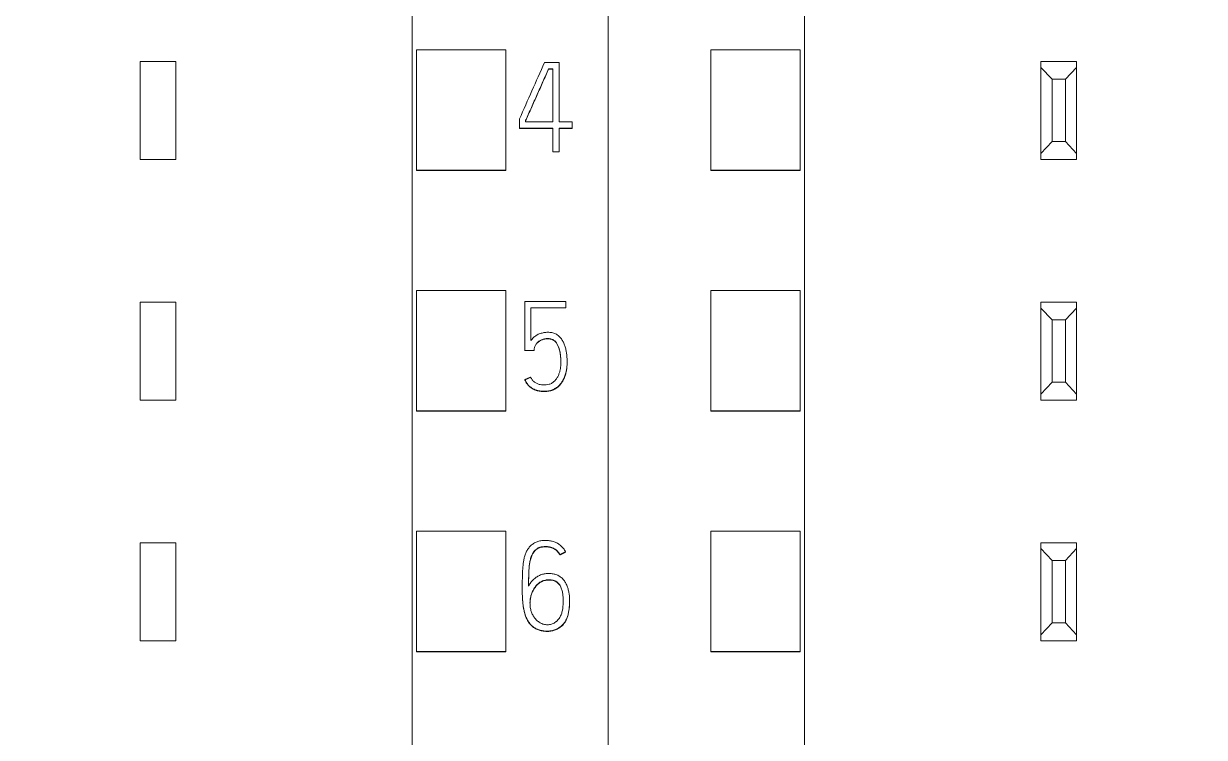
# Model space of a CAD drawing. Header units: millimetres. Extents: x 42151 to 59780, y 37376 to 44547.
# Drawn here: x 48087.11 to 48113.59, y 43211.28 to 43227.3 of the extents above; entities that cross this region are included whole.
import ezdxf

# ---------------------------------------------------------------- set-up
doc = ezdxf.new("R2010")
doc.units = ezdxf.units.MM
doc.set_wipeout_variables(frame=1)
doc.layers.add('000-PI-Oprema', color=30, linetype='Continuous', lineweight=5)
doc.layers.add('SI-ORMAR-Oprema', color=30, linetype='Continuous', lineweight=5)

# ---------------------------------------------------------------- blocks, each defined once
blk = doc.blocks.new('6ES7522-1BL01-0AB0')
blk.add_wipeout([(-17.4, 69.029), (17.4, 69.029), (17.4, -77.971), (-17.4, -77.971)]).dxf.layer = 'SI-ORMAR-Oprema'
at = {"layer": 'SI-ORMAR-Oprema', "linetype": 'Continuous'}
for p, q in [((17.4, 56.709), (17.4, -56.709)), ((13, -54.387), (13, 54.429)), ((6.9, -24.971), (6.9, -22.771)), ((6.9, -22.771), (7.7, -22.771)), ((7.7, -22.771), (7.7, -24.971)), ((13.1, -25.21), (13.1, -22.509)), ((13.1, -22.509), (15.1, -22.509)), ((15.1, -25.21), (15.1, -22.509)), ((15.968, -22.797), (16.298, -22.797)), ((16.06, -22.935), (16.06, -22.941)), ((16.157, -22.935), (16.06, -22.935)), ((16.06, -22.941), (16.157, -22.941)), ((16.157, -24.127), (16.157, -22.935)), ((16.298, -22.797), (16.298, -24.127)), ((15.408, -24.266), (15.408, -24.061)), ((15.546, -24.091), (15.546, -24.127)), ((15.408, -24.266), (15.408, -24.272)), ((16.157, -24.266), (15.408, -24.266)), ((15.408, -24.272), (16.157, -24.272)), ((15.546, -24.127), (16.157, -24.127)), ((16.157, -24.796), (16.157, -24.266)), ((16.298, -24.127), (16.592, -24.127)), ((16.298, -24.266), (16.298, -24.796)), ((16.592, -24.266), (16.298, -24.266)), ((16.298, -24.272), (16.592, -24.272)), ((16.592, -24.127), (16.592, -24.266)), ((16.592, -24.266), (16.592, -24.272)), ((16.298, -24.796), (16.157, -24.796)), ((16.157, -24.796), (16.157, -24.802)), ((16.157, -24.802), (16.298, -24.802)), ((16.298, -24.796), (16.298, -24.802)), ((7.7, -24.971), (6.9, -24.971)), ((13.1, -25.21), (15.1, -25.21)), ((13.1, -25.222), (13.1, -25.21)), ((13.1, -25.222), (15.1, -25.222)), ((15.1, -25.222), (15.1, -25.21)), ((13.1, -30.612), (13.1, -27.911)), ((13.1, -27.911), (15.1, -27.911)), ((15.1, -30.612), (15.1, -27.911)), ((6.9, -30.371), (6.9, -28.171)), ((6.9, -28.171), (7.7, -28.171)), ((7.7, -28.171), (7.7, -30.371)), ((15.524, -28.159), (15.524, -29.257)), ((16.448, -28.159), (15.524, -28.159)), ((15.663, -29.035), (15.663, -28.297)), ((15.663, -28.297), (16.448, -28.297)), ((16.448, -28.297), (16.448, -28.159)), ((16.448, -28.297), (16.448, -28.304)), ((15.524, -29.257), (15.524, -29.263)), ((15.524, -29.257), (15.735, -29.257)), ((16.476, -29.522), (16.476, -29.516)), ((15.53, -29.914), (15.53, -29.921)), ((7.7, -30.371), (6.9, -30.371)), ((13.1, -30.612), (15.1, -30.612)), ((13.1, -30.622), (13.1, -30.612)), ((13.1, -30.622), (15.1, -30.622)), ((15.1, -30.622), (15.1, -30.612)), ((13.1, -36.014), (13.1, -33.312)), ((13.1, -33.312), (15.1, -33.312)), ((15.1, -36.014), (15.1, -33.312)), ((6.9, -35.771), (6.9, -33.571)), ((6.9, -33.571), (7.7, -33.571)), ((7.7, -33.571), (7.7, -35.771)), ((16.313, -33.841), (16.313, -33.847)), ((16.441, -33.774), (16.441, -33.781)), ((15.47, -34.581), (15.47, -34.587)), ((16.533, -34.881), (16.533, -34.875)), ((7.7, -35.771), (6.9, -35.771)), ((13.1, -36.022), (13.1, -36.014)), ((13.1, -36.014), (15.1, -36.014)), ((13.1, -36.022), (15.1, -36.022)), ((15.1, -36.022), (15.1, -36.014))]:
    blk.add_line(p, q, dxfattribs=at)
blk.add_ellipse((25.798, -63.688), major_axis=(446.41, 1009.074), ratio=0.023151, start_param=1.540505, end_param=1.541759, dxfattribs=at)
for points, knots in [([(16.06, -22.935), (16.049, -22.959), (16.039, -22.984), (16.017, -23.032), (16.007, -23.056), (15.975, -23.128), (15.954, -23.176), (15.911, -23.273), (15.89, -23.321), (15.847, -23.418), (15.826, -23.466), (15.783, -23.562), (15.762, -23.61), (15.719, -23.706), (15.697, -23.755), (15.655, -23.851), (15.633, -23.899), (15.601, -23.971), (15.59, -23.995), (15.574, -24.031), (15.568, -24.043), (15.558, -24.067), (15.552, -24.079), (15.546, -24.091)], [0, 0, 0, 0, 0.0625, 0.0625, 0.125, 0.125, 0.25, 0.25, 0.375, 0.375, 0.5, 0.5, 0.625, 0.625, 0.75, 0.75, 0.875, 0.875, 0.9375, 0.9375, 0.96875, 0.96875, 1, 1, 1, 1]), ([(15.546, -24.098), (15.552, -24.086), (15.558, -24.074), (15.568, -24.05), (15.574, -24.038), (15.59, -24.001), (15.601, -23.977), (15.633, -23.905), (15.655, -23.857), (15.697, -23.761), (15.719, -23.713), (15.762, -23.616), (15.783, -23.568), (15.826, -23.472), (15.847, -23.424), (15.89, -23.327), (15.911, -23.279), (15.954, -23.183), (15.975, -23.134), (16.007, -23.062), (16.017, -23.038), (16.039, -22.99), (16.049, -22.966), (16.06, -22.941)], [0, 0, 0, 0, 0.03125, 0.03125, 0.0625, 0.0625, 0.125, 0.125, 0.25, 0.25, 0.375, 0.375, 0.5, 0.5, 0.625, 0.625, 0.75, 0.75, 0.875, 0.875, 0.9375, 0.9375, 1, 1, 1, 1]), ([(15.53, -29.914), (15.542, -29.941), (15.556, -29.966), (15.58, -30.002), (15.588, -30.014), (15.607, -30.036), (15.618, -30.047), (15.639, -30.067), (15.65, -30.076), (15.673, -30.093), (15.685, -30.101), (15.71, -30.116), (15.723, -30.123), (15.75, -30.135), (15.763, -30.14), (15.791, -30.15), (15.805, -30.154), (15.833, -30.161), (15.848, -30.163), (15.877, -30.167), (15.891, -30.169), (15.913, -30.17), (15.92, -30.17), (15.935, -30.171), (15.942, -30.171), (15.964, -30.172), (15.979, -30.172), (16.008, -30.172), (16.023, -30.171), (16.052, -30.167), (16.066, -30.165), (16.095, -30.159), (16.11, -30.155), (16.151, -30.141), (16.178, -30.129), (16.217, -30.107), (16.229, -30.1), (16.253, -30.082), (16.264, -30.073), (16.286, -30.054), (16.297, -30.044), (16.317, -30.022), (16.327, -30.011), (16.353, -29.976), (16.369, -29.951), (16.39, -29.913), (16.397, -29.9), (16.409, -29.873), (16.415, -29.86), (16.431, -29.819), (16.44, -29.791), (16.455, -29.734), (16.461, -29.706), (16.467, -29.663), (16.469, -29.648), (16.472, -29.619), (16.473, -29.604), (16.476, -29.56), (16.476, -29.531), (16.475, -29.473), (16.473, -29.414), (16.468, -29.356), (16.46, -29.299), (16.455, -29.27), (16.446, -29.227), (16.442, -29.212), (16.435, -29.184), (16.43, -29.17), (16.417, -29.128), (16.406, -29.101), (16.386, -29.061), (16.379, -29.048), (16.365, -29.022), (16.357, -29.01), (16.331, -28.975), (16.312, -28.953), (16.267, -28.913), (16.243, -28.897), (16.203, -28.877), (16.189, -28.872), (16.161, -28.863), (16.147, -28.859), (16.118, -28.854), (16.103, -28.852), (16.074, -28.85), (16.059, -28.849), (16.029, -28.85), (16.015, -28.85), (15.986, -28.853), (15.971, -28.854), (15.942, -28.859), (15.928, -28.862), (15.899, -28.869), (15.885, -28.873), (15.857, -28.883), (15.843, -28.888), (15.817, -28.901), (15.804, -28.908), (15.779, -28.923), (15.766, -28.931), (15.743, -28.949), (15.732, -28.959), (15.71, -28.979), (15.7, -28.989), (15.681, -29.011), (15.671, -29.023), (15.663, -29.035)], [0, 0, 0, 0, 0.03125, 0.03125, 0.046875, 0.046875, 0.0625, 0.0625, 0.078125, 0.078125, 0.09375, 0.09375, 0.109375, 0.109375, 0.125, 0.125, 0.140625, 0.140625, 0.15625, 0.15625, 0.171875, 0.171875, 0.179687, 0.179687, 0.1875, 0.1875, 0.203125, 0.203125, 0.21875, 0.21875, 0.234375, 0.234375, 0.25, 0.25, 0.28125, 0.28125, 0.296875, 0.296875, 0.3125, 0.3125, 0.328125, 0.328125, 0.34375, 0.34375, 0.375, 0.375, 0.390625, 0.390625, 0.40625, 0.40625, 0.4375, 0.4375, 0.46875, 0.46875, 0.484375, 0.484375, 0.5, 0.5, 0.53125, 0.53125, 0.5625, 0.59375, 0.59375, 0.625, 0.625, 0.640625, 0.640625, 0.65625, 0.65625, 0.6875, 0.6875, 0.703125, 0.703125, 0.71875, 0.71875, 0.75, 0.75, 0.78125, 0.78125, 0.796875, 0.796875, 0.8125, 0.8125, 0.828125, 0.828125, 0.84375, 0.84375, 0.859375, 0.859375, 0.875, 0.875, 0.890625, 0.890625, 0.90625, 0.90625, 0.921875, 0.921875, 0.9375, 0.9375, 0.953125, 0.953125, 0.96875, 0.96875, 0.984375, 0.984375, 1, 1, 1, 1]), ([(15.735, -29.257), (15.736, -29.234), (15.739, -29.211), (15.748, -29.177), (15.752, -29.166), (15.761, -29.145), (15.766, -29.135), (15.779, -29.115), (15.786, -29.106), (15.797, -29.093), (15.801, -29.088), (15.809, -29.08), (15.813, -29.076), (15.834, -29.056), (15.853, -29.043), (15.884, -29.026), (15.894, -29.021), (15.915, -29.012), (15.926, -29.008), (15.959, -28.998), (15.983, -28.994), (16.017, -28.991), (16.029, -28.991), (16.052, -28.991), (16.063, -28.991), (16.098, -28.995), (16.121, -28.999), (16.148, -29.01), (16.154, -29.012), (16.164, -29.017), (16.169, -29.02), (16.184, -29.029), (16.193, -29.036), (16.206, -29.048), (16.21, -29.052), (16.218, -29.06), (16.229, -29.074), (16.239, -29.088), (16.251, -29.107), (16.257, -29.117), (16.267, -29.138), (16.272, -29.149), (16.285, -29.181), (16.293, -29.202), (16.306, -29.246), (16.312, -29.269), (16.318, -29.302), (16.32, -29.314), (16.324, -29.337), (16.329, -29.371), (16.332, -29.405), (16.335, -29.45), (16.336, -29.473), (16.337, -29.541), (16.335, -29.587), (16.328, -29.644), (16.326, -29.655), (16.322, -29.678), (16.32, -29.689), (16.313, -29.723), (16.307, -29.746), (16.292, -29.789), (16.283, -29.811), (16.262, -29.852), (16.25, -29.872), (16.224, -29.91), (16.209, -29.927), (16.184, -29.952), (16.175, -29.959), (16.157, -29.974), (16.148, -29.981), (16.128, -29.993), (16.118, -29.998), (16.097, -30.008), (16.086, -30.012), (16.053, -30.022), (16.03, -30.026), (15.995, -30.03), (15.983, -30.031), (15.96, -30.031), (15.949, -30.031), (15.914, -30.03), (15.891, -30.028), (15.857, -30.021), (15.846, -30.018), (15.824, -30.011), (15.813, -30.007), (15.792, -29.997), (15.781, -29.992), (15.761, -29.98), (15.752, -29.973), (15.724, -29.951), (15.707, -29.935), (15.686, -29.907), (15.68, -29.897), (15.668, -29.877), (15.662, -29.867), (15.657, -29.856)], [0, 0, 0, 0, 0.03125, 0.03125, 0.046875, 0.046875, 0.0625, 0.0625, 0.078125, 0.078125, 0.085937, 0.085937, 0.09375, 0.09375, 0.125, 0.125, 0.140625, 0.140625, 0.15625, 0.15625, 0.1875, 0.1875, 0.203125, 0.203125, 0.21875, 0.21875, 0.25, 0.25, 0.257812, 0.257812, 0.265625, 0.265625, 0.28125, 0.28125, 0.289062, 0.289062, 0.296875, 0.3125, 0.3125, 0.328125, 0.328125, 0.34375, 0.34375, 0.375, 0.375, 0.40625, 0.40625, 0.421875, 0.421875, 0.4375, 0.46875, 0.46875, 0.5, 0.5, 0.5625, 0.5625, 0.578125, 0.578125, 0.59375, 0.59375, 0.625, 0.625, 0.65625, 0.65625, 0.6875, 0.6875, 0.71875, 0.71875, 0.734375, 0.734375, 0.75, 0.75, 0.765625, 0.765625, 0.78125, 0.78125, 0.8125, 0.8125, 0.828125, 0.828125, 0.84375, 0.84375, 0.875, 0.875, 0.890625, 0.890625, 0.90625, 0.90625, 0.921875, 0.921875, 0.9375, 0.9375, 0.96875, 0.96875, 0.984375, 0.984375, 1, 1, 1, 1]), ([(16.336, -29.521), (16.336, -29.516), (16.336, -29.511), (16.336, -29.483), (16.335, -29.46), (16.332, -29.415), (16.33, -29.392), (16.322, -29.324), (16.314, -29.279), (16.294, -29.213), (16.287, -29.191), (16.269, -29.148), (16.259, -29.127), (16.241, -29.098), (16.235, -29.088), (16.22, -29.069), (16.213, -29.061), (16.196, -29.045), (16.187, -29.037), (16.172, -29.028), (16.167, -29.025), (16.156, -29.02), (16.151, -29.017), (16.135, -29.011), (16.124, -29.007), (16.101, -29.002), (16.089, -29), (16.066, -28.998), (16.055, -28.997), (16.031, -28.997), (16.02, -28.997), (15.996, -28.999), (15.985, -29), (15.962, -29.004), (15.928, -29.012), (15.896, -29.025), (15.865, -29.042), (15.855, -29.049), (15.836, -29.062), (15.827, -29.069), (15.81, -29.085), (15.802, -29.093), (15.79, -29.106), (15.787, -29.11), (15.784, -29.115)], [0, 0, 0, 0, 0.015803, 0.015803, 0.087472, 0.087472, 0.159141, 0.159141, 0.30248, 0.30248, 0.374149, 0.374149, 0.445818, 0.445818, 0.481653, 0.481653, 0.517487, 0.517487, 0.553322, 0.553322, 0.571239, 0.571239, 0.589156, 0.589156, 0.624991, 0.624991, 0.660826, 0.660826, 0.69666, 0.69666, 0.732495, 0.732495, 0.768329, 0.768329, 0.804164, 0.875833, 0.875833, 0.911668, 0.911668, 0.947502, 0.947502, 0.983337, 0.983337, 1, 1, 1, 1]), ([(16.476, -29.522), (16.476, -29.544), (16.475, -29.565), (16.473, -29.616), (16.471, -29.645), (16.465, -29.688), (16.462, -29.702), (16.457, -29.731), (16.453, -29.746), (16.443, -29.788), (16.434, -29.816), (16.413, -29.871), (16.401, -29.898), (16.374, -29.95), (16.358, -29.975), (16.332, -30.01), (16.323, -30.022), (16.303, -30.043), (16.293, -30.054), (16.26, -30.084), (16.237, -30.102), (16.199, -30.124), (16.186, -30.131), (16.159, -30.143), (16.145, -30.149), (16.104, -30.163), (16.075, -30.17), (16.031, -30.176), (16.017, -30.177), (15.987, -30.179), (15.972, -30.179), (15.943, -30.178), (15.929, -30.177), (15.899, -30.175), (15.885, -30.174), (15.855, -30.171), (15.841, -30.168), (15.812, -30.162), (15.798, -30.158), (15.77, -30.149), (15.756, -30.144), (15.729, -30.132), (15.716, -30.125), (15.69, -30.11), (15.678, -30.102), (15.654, -30.085), (15.642, -30.075), (15.62, -30.056), (15.61, -30.045), (15.591, -30.023), (15.582, -30.011), (15.556, -29.974), (15.542, -29.948), (15.53, -29.921)], [0, 0, 0, 0, 0.044434, 0.044434, 0.104157, 0.104157, 0.134018, 0.134018, 0.16388, 0.16388, 0.223602, 0.223602, 0.283325, 0.283325, 0.343048, 0.343048, 0.37291, 0.37291, 0.402771, 0.402771, 0.462494, 0.462494, 0.492355, 0.492355, 0.522217, 0.522217, 0.58194, 0.58194, 0.611801, 0.611801, 0.641663, 0.641663, 0.671524, 0.671524, 0.701386, 0.701386, 0.731247, 0.731247, 0.761108, 0.761108, 0.79097, 0.79097, 0.820831, 0.820831, 0.850693, 0.850693, 0.880554, 0.880554, 0.910416, 0.910416, 0.940277, 0.940277, 1, 1, 1, 1]), ([(16.441, -33.774), (16.427, -33.749), (16.411, -33.725), (16.384, -33.691), (16.375, -33.68), (16.355, -33.659), (16.345, -33.648), (16.312, -33.619), (16.289, -33.602), (16.252, -33.58), (16.239, -33.574), (16.212, -33.562), (16.199, -33.556), (16.158, -33.542), (16.13, -33.535), (16.087, -33.527), (16.073, -33.525), (16.044, -33.522), (16.03, -33.52), (15.987, -33.518), (15.958, -33.518), (15.915, -33.522), (15.9, -33.524), (15.872, -33.529), (15.858, -33.532), (15.815, -33.543), (15.789, -33.553), (15.75, -33.573), (15.737, -33.58), (15.713, -33.596), (15.701, -33.605), (15.667, -33.632), (15.646, -33.652), (15.618, -33.685), (15.609, -33.697), (15.592, -33.72), (15.585, -33.732), (15.563, -33.77), (15.551, -33.796), (15.53, -33.851), (15.522, -33.878), (15.508, -33.934), (15.503, -33.962), (15.494, -34.019), (15.49, -34.047), (15.481, -34.133), (15.477, -34.19), (15.473, -34.305), (15.472, -34.363), (15.469, -34.535), (15.468, -34.651), (15.474, -34.794), (15.476, -34.823), (15.479, -34.88), (15.482, -34.908), (15.491, -34.994), (15.5, -35.051), (15.517, -35.121), (15.52, -35.135), (15.528, -35.163), (15.533, -35.177), (15.547, -35.218), (15.557, -35.245), (15.575, -35.284), (15.582, -35.297), (15.596, -35.323), (15.603, -35.335), (15.627, -35.372), (15.645, -35.395), (15.675, -35.426), (15.686, -35.436), (15.708, -35.454), (15.72, -35.463), (15.756, -35.487), (15.782, -35.501), (15.822, -35.518), (15.836, -35.523), (15.864, -35.532), (15.878, -35.536), (15.92, -35.546), (15.948, -35.551), (15.992, -35.555), (16.006, -35.556), (16.035, -35.556), (16.05, -35.556), (16.093, -35.553), (16.121, -35.548), (16.164, -35.538), (16.177, -35.534), (16.205, -35.524), (16.219, -35.519), (16.258, -35.501), (16.284, -35.487), (16.319, -35.462), (16.331, -35.454), (16.354, -35.435), (16.364, -35.425), (16.395, -35.394), (16.413, -35.372), (16.437, -35.335), (16.444, -35.323), (16.457, -35.297), (16.463, -35.284), (16.48, -35.243), (16.489, -35.216), (16.5, -35.174), (16.503, -35.16), (16.509, -35.131), (16.511, -35.117), (16.518, -35.074), (16.522, -35.045), (16.531, -34.959), (16.534, -34.902), (16.532, -34.815), (16.53, -34.787), (16.523, -34.729), (16.519, -34.7), (16.506, -34.643), (16.499, -34.615), (16.481, -34.559), (16.47, -34.532), (16.445, -34.479), (16.431, -34.453), (16.398, -34.406), (16.379, -34.383), (16.347, -34.353), (16.335, -34.344), (16.312, -34.327), (16.299, -34.319), (16.273, -34.306), (16.26, -34.299), (16.232, -34.289), (16.218, -34.284), (16.176, -34.273), (16.147, -34.268), (16.103, -34.264), (16.088, -34.263), (16.059, -34.262), (16.044, -34.263), (16.001, -34.265), (15.972, -34.269), (15.929, -34.279), (15.914, -34.283), (15.887, -34.292), (15.873, -34.298), (15.834, -34.316), (15.808, -34.33), (15.772, -34.355), (15.76, -34.364), (15.737, -34.382), (15.727, -34.392), (15.695, -34.422), (15.676, -34.444), (15.641, -34.492), (15.625, -34.517), (15.612, -34.543)], [0, 0, 0, 0, 0.015625, 0.015625, 0.023437, 0.023437, 0.03125, 0.03125, 0.046875, 0.046875, 0.054687, 0.054687, 0.0625, 0.0625, 0.078125, 0.078125, 0.085937, 0.085937, 0.09375, 0.09375, 0.109375, 0.109375, 0.117187, 0.117187, 0.125, 0.125, 0.140625, 0.140625, 0.148437, 0.148437, 0.15625, 0.15625, 0.171875, 0.171875, 0.179687, 0.179687, 0.1875, 0.1875, 0.203125, 0.203125, 0.21875, 0.21875, 0.234375, 0.234375, 0.25, 0.25, 0.28125, 0.28125, 0.3125, 0.3125, 0.375, 0.375, 0.390625, 0.390625, 0.40625, 0.40625, 0.4375, 0.4375, 0.445312, 0.445312, 0.453125, 0.453125, 0.46875, 0.46875, 0.476562, 0.476562, 0.484375, 0.484375, 0.5, 0.5, 0.507812, 0.507812, 0.515625, 0.515625, 0.53125, 0.53125, 0.539062, 0.539062, 0.546875, 0.546875, 0.5625, 0.5625, 0.570312, 0.570312, 0.578125, 0.578125, 0.59375, 0.59375, 0.601562, 0.601562, 0.609375, 0.609375, 0.625, 0.625, 0.632812, 0.632812, 0.640625, 0.640625, 0.65625, 0.65625, 0.664062, 0.664062, 0.671875, 0.671875, 0.6875, 0.6875, 0.695312, 0.695312, 0.703125, 0.703125, 0.71875, 0.71875, 0.75, 0.75, 0.765625, 0.765625, 0.78125, 0.78125, 0.796875, 0.796875, 0.8125, 0.8125, 0.828125, 0.828125, 0.84375, 0.84375, 0.851562, 0.851562, 0.859375, 0.859375, 0.867187, 0.867187, 0.875, 0.875, 0.890625, 0.890625, 0.898437, 0.898437, 0.90625, 0.90625, 0.921875, 0.921875, 0.929687, 0.929687, 0.9375, 0.9375, 0.953125, 0.953125, 0.960937, 0.960937, 0.96875, 0.96875, 0.984375, 0.984375, 1, 1, 1, 1]), ([(15.612, -34.543), (15.612, -34.482), (15.612, -34.421), (15.614, -34.329), (15.615, -34.299), (15.618, -34.238), (15.619, -34.207), (15.623, -34.147), (15.625, -34.116), (15.632, -34.056), (15.636, -34.025), (15.645, -33.98), (15.649, -33.965), (15.656, -33.935), (15.66, -33.92), (15.675, -33.876), (15.686, -33.847), (15.704, -33.813), (15.708, -33.807), (15.716, -33.793), (15.721, -33.787), (15.734, -33.768), (15.744, -33.756), (15.76, -33.739), (15.766, -33.734), (15.777, -33.723), (15.784, -33.719), (15.802, -33.705), (15.816, -33.697), (15.837, -33.687), (15.844, -33.684), (15.858, -33.678), (15.866, -33.676), (15.888, -33.669), (15.903, -33.666), (15.934, -33.661), (15.949, -33.66), (15.98, -33.658), (15.996, -33.658), (16.027, -33.659), (16.042, -33.66), (16.073, -33.664), (16.095, -33.669), (16.117, -33.675), (16.132, -33.68), (16.139, -33.683), (16.161, -33.692), (16.175, -33.699), (16.202, -33.714), (16.215, -33.723), (16.233, -33.737), (16.239, -33.743), (16.25, -33.753), (16.256, -33.759), (16.272, -33.776), (16.281, -33.788), (16.299, -33.813), (16.307, -33.827), (16.313, -33.841)], [0, 0, 0, 0, 0.125, 0.125, 0.1875, 0.1875, 0.25, 0.25, 0.3125, 0.3125, 0.375, 0.375, 0.40625, 0.40625, 0.4375, 0.4375, 0.5, 0.5, 0.515625, 0.515625, 0.53125, 0.53125, 0.5625, 0.5625, 0.578125, 0.578125, 0.59375, 0.59375, 0.625, 0.625, 0.640625, 0.640625, 0.65625, 0.65625, 0.6875, 0.6875, 0.71875, 0.71875, 0.75, 0.75, 0.78125, 0.78125, 0.8125, 0.828125, 0.828125, 0.84375, 0.84375, 0.875, 0.875, 0.90625, 0.90625, 0.921875, 0.921875, 0.9375, 0.9375, 0.96875, 0.96875, 1, 1, 1, 1]), ([(16.313, -33.847), (16.3, -33.819), (16.282, -33.794), (16.256, -33.766), (16.251, -33.76), (16.24, -33.75), (16.234, -33.744), (16.216, -33.73), (16.19, -33.713), (16.163, -33.699), (16.134, -33.687), (16.119, -33.682), (16.089, -33.674), (16.074, -33.671), (16.044, -33.666), (16.028, -33.665), (15.982, -33.663), (15.951, -33.665), (15.905, -33.672), (15.89, -33.675), (15.86, -33.684), (15.846, -33.689), (15.825, -33.699), (15.818, -33.702), (15.804, -33.71), (15.798, -33.714), (15.779, -33.728), (15.761, -33.743), (15.746, -33.76), (15.736, -33.772), (15.731, -33.779), (15.717, -33.797), (15.709, -33.81), (15.694, -33.837), (15.688, -33.851), (15.676, -33.88), (15.671, -33.895), (15.656, -33.939), (15.649, -33.968), (15.637, -34.028), (15.632, -34.059), (15.625, -34.119), (15.623, -34.15), (15.619, -34.211), (15.618, -34.242), (15.615, -34.303), (15.615, -34.334), (15.612, -34.426), (15.612, -34.488), (15.612, -34.549)], [0, 0, 0, 0, 0.0625, 0.0625, 0.078125, 0.078125, 0.09375, 0.09375, 0.125, 0.15625, 0.15625, 0.1875, 0.1875, 0.21875, 0.21875, 0.25, 0.25, 0.3125, 0.3125, 0.34375, 0.34375, 0.375, 0.375, 0.390625, 0.390625, 0.40625, 0.40625, 0.4375, 0.453125, 0.453125, 0.46875, 0.46875, 0.5, 0.5, 0.53125, 0.53125, 0.5625, 0.5625, 0.625, 0.625, 0.6875, 0.6875, 0.75, 0.75, 0.8125, 0.8125, 0.875, 0.875, 1, 1, 1, 1]), ([(15.885, -34.449), (15.91, -34.434), (15.938, -34.424), (15.98, -34.413), (15.995, -34.41), (16.024, -34.406), (16.054, -34.404), (16.083, -34.404), (16.112, -34.406), (16.127, -34.407), (16.156, -34.412), (16.171, -34.416), (16.199, -34.425), (16.212, -34.431), (16.238, -34.445), (16.25, -34.454), (16.272, -34.473), (16.282, -34.484), (16.301, -34.507), (16.309, -34.519), (16.324, -34.544), (16.331, -34.557), (16.349, -34.598), (16.358, -34.625), (16.369, -34.668), (16.372, -34.682), (16.377, -34.711), (16.379, -34.726), (16.384, -34.769), (16.386, -34.798), (16.388, -34.857), (16.389, -34.886), (16.387, -34.973), (16.382, -35.031), (16.364, -35.117), (16.357, -35.146), (16.342, -35.187), (16.336, -35.201), (16.324, -35.228), (16.317, -35.241), (16.294, -35.278), (16.275, -35.301), (16.249, -35.327), (16.244, -35.332), (16.232, -35.341), (16.227, -35.346), (16.209, -35.359), (16.197, -35.367), (16.171, -35.381), (16.158, -35.387), (16.13, -35.398), (16.102, -35.406), (16.073, -35.411), (16.044, -35.413), (16.029, -35.414), (15.999, -35.412), (15.985, -35.41), (15.956, -35.405), (15.942, -35.401), (15.9, -35.387), (15.874, -35.373), (15.837, -35.348), (15.825, -35.339), (15.803, -35.32), (15.782, -35.3), (15.762, -35.278), (15.744, -35.255), (15.735, -35.243), (15.711, -35.206), (15.697, -35.181), (15.68, -35.14), (15.675, -35.126), (15.666, -35.098), (15.662, -35.084), (15.652, -35.041), (15.648, -35.012), (15.644, -34.969), (15.644, -34.954), (15.643, -34.925), (15.643, -34.91), (15.646, -34.866), (15.649, -34.837), (15.66, -34.78), (15.667, -34.752), (15.682, -34.71), (15.687, -34.696), (15.698, -34.669), (15.705, -34.656), (15.725, -34.617), (15.74, -34.592), (15.765, -34.557), (15.774, -34.545), (15.794, -34.523), (15.804, -34.512), (15.836, -34.482), (15.859, -34.463), (15.885, -34.449)], [0, 0, 0, 0, 0.03125, 0.03125, 0.046875, 0.046875, 0.0625, 0.078125, 0.078125, 0.09375, 0.09375, 0.109375, 0.109375, 0.125, 0.125, 0.140625, 0.140625, 0.15625, 0.15625, 0.171875, 0.171875, 0.1875, 0.1875, 0.21875, 0.21875, 0.234375, 0.234375, 0.25, 0.25, 0.28125, 0.28125, 0.3125, 0.3125, 0.375, 0.375, 0.40625, 0.40625, 0.421875, 0.421875, 0.4375, 0.4375, 0.46875, 0.46875, 0.476562, 0.476562, 0.484375, 0.484375, 0.5, 0.5, 0.515625, 0.515625, 0.53125, 0.546875, 0.546875, 0.5625, 0.5625, 0.578125, 0.578125, 0.59375, 0.59375, 0.625, 0.625, 0.640625, 0.640625, 0.65625, 0.671875, 0.671875, 0.6875, 0.6875, 0.71875, 0.71875, 0.734375, 0.734375, 0.75, 0.75, 0.78125, 0.78125, 0.796875, 0.796875, 0.8125, 0.8125, 0.84375, 0.84375, 0.875, 0.875, 0.890625, 0.890625, 0.90625, 0.90625, 0.9375, 0.9375, 0.953125, 0.953125, 0.96875, 0.96875, 1, 1, 1, 1]), ([(16.305, -34.52), (16.301, -34.514), (16.296, -34.507), (16.281, -34.489), (16.271, -34.478), (16.254, -34.464), (16.248, -34.459), (16.236, -34.451), (16.23, -34.447), (16.211, -34.437), (16.197, -34.431), (16.169, -34.422), (16.155, -34.418), (16.126, -34.413), (16.112, -34.412), (16.083, -34.41), (16.068, -34.41), (16.024, -34.412), (15.995, -34.416), (15.952, -34.426), (15.938, -34.431), (15.918, -34.439), (15.911, -34.442), (15.898, -34.448), (15.891, -34.451), (15.885, -34.455)], [0, 0, 0, 0, 0.053658, 0.053658, 0.148292, 0.148292, 0.195609, 0.195609, 0.242926, 0.242926, 0.33756, 0.33756, 0.432195, 0.432195, 0.526829, 0.526829, 0.621463, 0.621463, 0.810732, 0.810732, 0.905366, 0.905366, 0.952683, 0.952683, 1, 1, 1, 1]), ([(16.533, -34.88), (16.533, -34.927), (16.53, -34.973), (16.523, -35.048), (16.519, -35.076), (16.512, -35.119), (16.509, -35.134), (16.504, -35.162), (16.5, -35.176), (16.49, -35.219), (16.481, -35.246), (16.465, -35.287), (16.459, -35.3), (16.446, -35.326), (16.438, -35.339), (16.415, -35.376), (16.397, -35.398), (16.367, -35.429), (16.356, -35.439), (16.334, -35.458), (16.322, -35.467), (16.286, -35.492), (16.261, -35.506), (16.221, -35.524), (16.208, -35.53), (16.18, -35.539), (16.166, -35.543), (16.124, -35.554), (16.096, -35.558), (16.052, -35.562), (16.037, -35.562), (16.008, -35.562), (15.994, -35.561), (15.95, -35.557), (15.922, -35.553), (15.879, -35.542), (15.865, -35.538), (15.838, -35.529), (15.824, -35.524), (15.784, -35.508), (15.759, -35.495), (15.728, -35.475), (15.722, -35.471), (15.711, -35.462), (15.705, -35.458), (15.688, -35.444), (15.677, -35.434), (15.647, -35.403), (15.629, -35.38), (15.605, -35.344), (15.597, -35.331), (15.583, -35.306), (15.576, -35.293), (15.558, -35.254), (15.547, -35.227), (15.529, -35.172), (15.521, -35.144), (15.507, -35.088), (15.501, -35.059), (15.492, -35.002), (15.484, -34.945), (15.48, -34.888), (15.476, -34.831), (15.474, -34.802), (15.47, -34.711), (15.47, -34.649), (15.47, -34.587)], [0, 0, 0, 0, 0.061997, 0.061997, 0.100843, 0.100843, 0.120266, 0.120266, 0.139688, 0.139688, 0.178534, 0.178534, 0.197957, 0.197957, 0.217379, 0.217379, 0.256225, 0.256225, 0.275648, 0.275648, 0.295071, 0.295071, 0.333916, 0.333916, 0.353339, 0.353339, 0.372762, 0.372762, 0.411607, 0.411607, 0.43103, 0.43103, 0.450453, 0.450453, 0.489298, 0.489298, 0.508721, 0.508721, 0.528144, 0.528144, 0.566989, 0.566989, 0.5767, 0.5767, 0.586412, 0.586412, 0.605835, 0.605835, 0.64468, 0.64468, 0.664103, 0.664103, 0.683526, 0.683526, 0.722371, 0.722371, 0.761217, 0.761217, 0.800062, 0.800062, 0.838908, 0.877753, 0.877753, 0.916599, 0.916599, 1, 1, 1, 1]), ([(15.885, -34.455), (15.859, -34.47), (15.836, -34.488), (15.804, -34.518), (15.794, -34.529), (15.775, -34.551), (15.766, -34.563), (15.74, -34.598), (15.725, -34.623), (15.705, -34.662), (15.698, -34.675), (15.687, -34.702), (15.682, -34.716), (15.667, -34.758), (15.66, -34.786), (15.652, -34.829), (15.65, -34.844), (15.646, -34.873), (15.645, -34.887), (15.644, -34.913), (15.643, -34.923), (15.643, -34.934)], [0, 0, 0, 0, 0.157109, 0.157109, 0.235664, 0.235664, 0.314218, 0.314218, 0.471328, 0.471328, 0.549882, 0.549882, 0.628437, 0.628437, 0.785546, 0.785546, 0.864101, 0.864101, 0.942655, 0.942655, 1, 1, 1, 1])]:
    blk.add_open_spline(points, degree=3, knots=knots, dxfattribs=at)
for points, weights in [([(15.657, -29.856), (15.594, -29.885), (15.53, -29.914)], [0.499999869056, 0.500000130944, 0.499999869056]), ([(16.313, -33.841), (16.377, -33.808), (16.441, -33.774)], [0.499999836984, 0.500000163016, 0.499999836984]), ([(16.441, -33.781), (16.377, -33.814), (16.313, -33.847)], [0.500000111379, 0.499999888621, 0.500000111379])]:
    blk.add_rational_spline(points, weights, degree=2, dxfattribs=at)
blk = doc.blocks.new('6ES7531-7KF00-0AB0')
at = {"layer": 'SI-ORMAR-Oprema', "linetype": 'Continuous'}
for p, q in [((-29.363, -3.719), (-29.363, -41.071)), ((-17.763, -7.528), (-17.763, -41.098)), ((-26.163, -7.846), (-26.163, -37.796)), ((-21.813, -37.796), (-21.813, -7.846)), ((-25.238, -22.184), (-25.238, -22.184)), ((-25.238, -22.184), (-24.538, -22.184)), ((-25.238, -23.159), (-25.238, -22.184)), ((-25.238, -22.184), (-24.538, -22.184)), ((-24.538, -22.184), (-24.538, -22.184)), ((-24.538, -22.184), (-24.538, -23.159)), ((-23.438, -22.184), (-23.438, -22.184)), ((-23.438, -22.184), (-22.738, -22.184)), ((-23.438, -23.159), (-23.438, -22.184)), ((-23.438, -22.184), (-22.738, -22.184)), ((-22.738, -22.184), (-22.738, -22.184)), ((-22.738, -22.184), (-22.738, -23.159)), ((-24.538, -23.159), (-25.238, -23.159)), ((-22.738, -23.159), (-23.438, -23.159)), ((-25.238, -23.684), (-25.238, -23.684)), ((-25.238, -23.684), (-24.538, -23.684)), ((-25.238, -24.659), (-25.238, -23.684)), ((-25.238, -23.684), (-24.538, -23.684)), ((-24.538, -23.684), (-24.538, -23.684)), ((-24.538, -23.684), (-24.538, -24.659)), ((-23.438, -23.684), (-23.438, -23.684)), ((-23.438, -23.684), (-22.738, -23.684)), ((-23.438, -24.659), (-23.438, -23.684)), ((-23.438, -23.684), (-22.738, -23.684)), ((-22.738, -23.684), (-22.738, -23.684)), ((-22.738, -23.684), (-22.738, -24.659)), ((-24.538, -24.659), (-25.238, -24.659)), ((-22.738, -24.659), (-23.438, -24.659)), ((-25.238, -25.184), (-25.238, -25.184)), ((-25.238, -25.184), (-24.538, -25.184)), ((-25.238, -26.159), (-25.238, -25.184)), ((-25.238, -25.184), (-24.538, -25.184)), ((-24.538, -25.184), (-24.538, -25.184)), ((-24.538, -25.184), (-24.538, -26.159)), ((-23.438, -25.184), (-23.438, -25.184)), ((-23.438, -25.184), (-22.738, -25.184)), ((-23.438, -26.159), (-23.438, -25.184)), ((-23.438, -25.184), (-22.738, -25.184)), ((-22.738, -25.184), (-22.738, -25.184)), ((-22.738, -25.184), (-22.738, -26.159)), ((-24.538, -26.159), (-25.238, -26.159)), ((-22.738, -26.159), (-23.438, -26.159)), ((-25.238, -26.684), (-25.238, -26.684)), ((-25.238, -26.684), (-24.538, -26.684)), ((-25.238, -27.659), (-25.238, -26.684)), ((-25.238, -26.684), (-24.538, -26.684)), ((-24.538, -26.684), (-24.538, -26.684)), ((-24.538, -26.684), (-24.538, -27.659)), ((-23.438, -26.684), (-23.438, -26.684)), ((-23.438, -26.684), (-22.738, -26.684)), ((-23.438, -27.659), (-23.438, -26.684)), ((-23.438, -26.684), (-22.738, -26.684)), ((-22.738, -26.684), (-22.738, -26.684)), ((-22.738, -26.684), (-22.738, -27.659)), ((-24.538, -27.659), (-25.238, -27.659)), ((-22.738, -27.659), (-23.438, -27.659)), ((-25.238, -28.184), (-25.238, -28.184)), ((-25.238, -28.184), (-24.538, -28.184)), ((-25.238, -29.159), (-25.238, -28.184)), ((-25.238, -28.184), (-24.538, -28.184)), ((-24.538, -28.184), (-24.538, -28.184)), ((-24.538, -28.184), (-24.538, -29.159)), ((-23.438, -28.184), (-23.438, -28.184)), ((-23.438, -28.184), (-22.738, -28.184)), ((-23.438, -29.159), (-23.438, -28.184)), ((-23.438, -28.184), (-22.738, -28.184)), ((-22.738, -28.184), (-22.738, -28.184)), ((-22.738, -28.184), (-22.738, -29.159)), ((-24.538, -29.159), (-25.238, -29.159)), ((-22.738, -29.159), (-23.438, -29.159)), ((-25.238, -29.684), (-25.238, -29.684)), ((-25.238, -29.684), (-24.538, -29.684)), ((-25.238, -30.659), (-25.238, -29.684)), ((-25.238, -29.684), (-24.538, -29.684)), ((-24.538, -29.684), (-24.538, -29.684)), ((-24.538, -29.684), (-24.538, -30.659)), ((-23.438, -29.684), (-23.438, -29.684)), ((-23.438, -29.684), (-22.738, -29.684)), ((-23.438, -30.659), (-23.438, -29.684)), ((-23.438, -29.684), (-22.738, -29.684)), ((-22.738, -29.684), (-22.738, -29.684)), ((-22.738, -29.684), (-22.738, -30.659)), ((-24.538, -30.659), (-25.238, -30.659)), ((-22.738, -30.659), (-23.438, -30.659)), ((-25.238, -31.184), (-25.238, -31.184)), ((-25.238, -31.184), (-24.538, -31.184)), ((-25.238, -32.159), (-25.238, -31.184)), ((-25.238, -31.184), (-24.538, -31.184)), ((-24.538, -31.184), (-24.538, -31.184)), ((-24.538, -31.184), (-24.538, -32.159)), ((-23.438, -31.184), (-23.438, -31.184)), ((-23.438, -31.184), (-22.738, -31.184)), ((-23.438, -32.159), (-23.438, -31.184)), ((-23.438, -31.184), (-22.738, -31.184)), ((-22.738, -31.184), (-22.738, -31.184)), ((-22.738, -31.184), (-22.738, -32.159)), ((-24.538, -32.159), (-25.238, -32.159)), ((-22.738, -32.159), (-23.438, -32.159)), ((-25.238, -32.684), (-25.238, -32.684)), ((-25.238, -32.684), (-24.538, -32.684)), ((-25.238, -33.659), (-25.238, -32.684)), ((-25.238, -32.684), (-24.538, -32.684)), ((-24.538, -32.684), (-24.538, -32.684)), ((-24.538, -32.684), (-24.538, -33.659)), ((-23.438, -32.684), (-23.438, -32.684)), ((-23.438, -32.684), (-22.738, -32.684)), ((-23.438, -33.659), (-23.438, -32.684)), ((-23.438, -32.684), (-22.738, -32.684)), ((-22.738, -32.684), (-22.738, -32.684)), ((-22.738, -32.684), (-22.738, -33.659)), ((-24.538, -33.659), (-25.238, -33.659)), ((-22.738, -33.659), (-23.438, -33.659)), ((-25.238, -34.184), (-25.238, -34.184)), ((-25.238, -34.184), (-24.538, -34.184)), ((-25.238, -35.159), (-25.238, -34.184)), ((-25.238, -34.184), (-24.538, -34.184)), ((-24.538, -34.184), (-24.538, -34.184)), ((-24.538, -34.184), (-24.538, -35.159)), ((-23.438, -34.184), (-23.438, -34.184)), ((-23.438, -34.184), (-22.738, -34.184)), ((-23.438, -35.159), (-23.438, -34.184)), ((-23.438, -34.184), (-22.738, -34.184)), ((-22.738, -34.184), (-22.738, -34.184)), ((-22.738, -34.184), (-22.738, -35.159)), ((-24.538, -35.159), (-25.238, -35.159)), ((-22.738, -35.159), (-23.438, -35.159)), ((-25.238, -35.684), (-25.238, -35.684)), ((-25.238, -35.684), (-24.538, -35.684)), ((-25.238, -36.659), (-25.238, -35.684)), ((-25.238, -35.684), (-24.538, -35.684)), ((-24.538, -35.684), (-24.538, -35.684)), ((-24.538, -35.684), (-24.538, -36.659)), ((-23.438, -35.684), (-23.438, -35.684)), ((-23.438, -35.684), (-22.738, -35.684)), ((-23.438, -36.659), (-23.438, -35.684)), ((-23.438, -35.684), (-22.738, -35.684)), ((-22.738, -35.684), (-22.738, -35.684)), ((-22.738, -35.684), (-22.738, -36.659)), ((-24.538, -36.659), (-25.238, -36.659)), ((-22.738, -36.659), (-23.438, -36.659)), ((-26.163, -37.796), (-26.163, -37.796)), ((-26.163, -37.796), (-21.813, -37.796)), ((-26.163, -37.796), (-21.813, -37.796)), ((-21.813, -37.796), (-21.813, -37.796))]:
    blk.add_line(p, q, dxfattribs=at)
blk.add_wipeout([(-17.038, 69.029), (17.762, 69.029), (17.762, -77.96), (-17.038, -77.971)]).dxf.layer = 'SI-ORMAR-Oprema'
for p, q in [((-17.038, 56.709), (-17.038, -56.709)), ((-12.638, 54.429), (-12.638, -54.387)), ((-14.738, -25.21), (-14.738, -22.509)), ((-12.738, -22.509), (-14.738, -22.509)), ((-12.738, -25.21), (-12.738, -22.509)), ((-7.338, -22.771), (-6.538, -22.771)), ((-7.338, -22.905), (-7.338, -22.771)), ((-6.538, -22.771), (-6.538, -22.905)), ((-7.338, -24.838), (-7.338, -22.905)), ((-7.088, -23.171), (-7.338, -22.905)), ((-6.538, -22.905), (-6.788, -23.171)), ((-6.538, -22.905), (-6.538, -24.838)), ((-7.088, -23.171), (-7.088, -24.571)), ((-6.788, -23.171), (-7.088, -23.171)), ((-6.788, -24.571), (-6.788, -23.171)), ((-7.338, -24.838), (-7.088, -24.571)), ((-7.088, -24.571), (-6.788, -24.571)), ((-6.788, -24.571), (-6.538, -24.838)), ((-7.338, -24.971), (-7.338, -24.838)), ((-6.538, -24.838), (-6.538, -24.971)), ((-6.538, -24.971), (-7.338, -24.971)), ((-14.738, -25.222), (-14.738, -25.21)), ((-12.738, -25.21), (-14.738, -25.21)), ((-12.738, -25.222), (-14.738, -25.222)), ((-12.738, -25.222), (-12.738, -25.21)), ((-14.738, -30.612), (-14.738, -27.911)), ((-12.738, -27.911), (-14.738, -27.911)), ((-12.738, -30.612), (-12.738, -27.911)), ((-7.338, -28.171), (-6.538, -28.171)), ((-7.338, -28.305), (-7.338, -28.171)), ((-7.338, -30.238), (-7.338, -28.305)), ((-7.088, -28.571), (-7.338, -28.305)), ((-6.538, -28.305), (-6.788, -28.571)), ((-6.538, -28.171), (-6.538, -28.305)), ((-6.538, -28.305), (-6.538, -30.238)), ((-7.088, -28.571), (-7.088, -29.971)), ((-6.788, -28.571), (-7.088, -28.571)), ((-6.788, -29.971), (-6.788, -28.571)), ((-7.338, -30.238), (-7.088, -29.971)), ((-7.088, -29.971), (-6.788, -29.971)), ((-6.788, -29.971), (-6.538, -30.238)), ((-7.338, -30.371), (-7.338, -30.238)), ((-6.538, -30.371), (-7.338, -30.371)), ((-6.538, -30.238), (-6.538, -30.371)), ((-14.738, -30.622), (-14.738, -30.612)), ((-12.738, -30.612), (-14.738, -30.612)), ((-12.738, -30.622), (-14.738, -30.622)), ((-12.738, -30.622), (-12.738, -30.612)), ((-14.738, -36.014), (-14.738, -33.312)), ((-12.738, -33.312), (-14.738, -33.312)), ((-12.738, -36.014), (-12.738, -33.312)), ((-7.338, -33.571), (-6.538, -33.571)), ((-7.338, -33.705), (-7.338, -33.571)), ((-6.538, -33.571), (-6.538, -33.705)), ((-7.088, -33.971), (-7.338, -33.705)), ((-7.338, -35.638), (-7.338, -33.705)), ((-6.538, -33.705), (-6.788, -33.971)), ((-6.538, -33.705), (-6.538, -35.638)), ((-6.788, -33.971), (-7.088, -33.971)), ((-7.088, -33.971), (-7.088, -35.371)), ((-6.788, -35.371), (-6.788, -33.971)), ((-7.338, -35.638), (-7.088, -35.371)), ((-7.088, -35.371), (-6.788, -35.371)), ((-6.788, -35.371), (-6.538, -35.638)), ((-7.338, -35.771), (-7.338, -35.638)), ((-6.538, -35.638), (-6.538, -35.771)), ((-6.538, -35.771), (-7.338, -35.771)), ((-14.738, -36.022), (-14.738, -36.014)), ((-12.738, -36.014), (-14.738, -36.014)), ((-12.738, -36.022), (-14.738, -36.022)), ((-12.738, -36.022), (-12.738, -36.014))]:
    blk.add_line(p, q, dxfattribs=at)

msp = doc.modelspace()

# ---------------------------------------------------------------- block references
at = {"layer": '000-PI-Oprema', "ltscale": 0.25}
msp.add_blockref('6ES7531-7KF00-0AB0', (48117.265, 43249.218), dxfattribs=at)

# ---------------------------------------------------------------- next in the draw order: block references
msp.add_blockref('6ES7522-1BL01-0AB0', (48082.827, 43249.218), dxfattribs=at)

doc.saveas('drawing.dxf')
